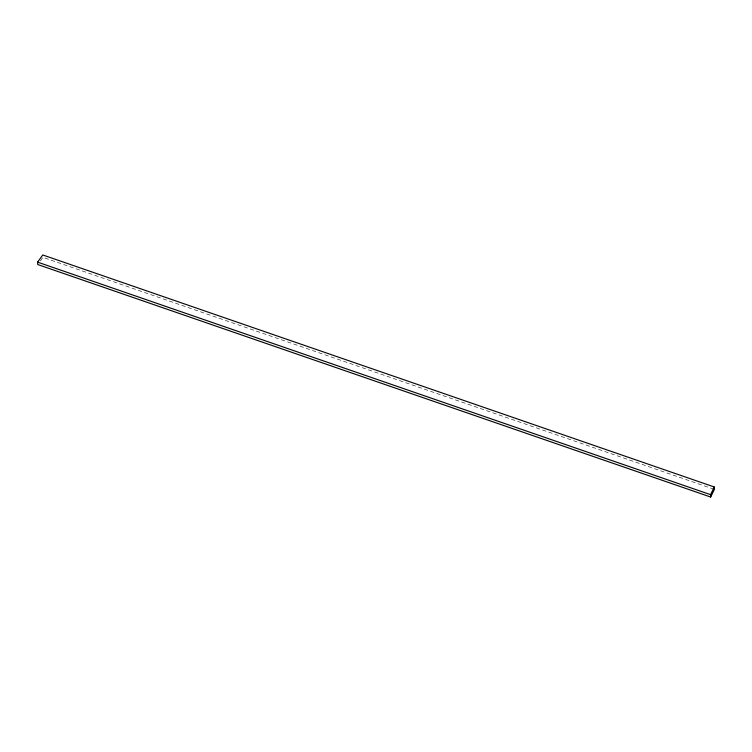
<?xml version="1.0" encoding="UTF-8"?>
<svg xmlns="http://www.w3.org/2000/svg" width="752" height="752" viewBox="0 0 752 752"><rect width="100%" height="100%" fill="white"/><g stroke="black" fill="none" stroke-linecap="round" stroke-linejoin="round"><path stroke-width="0.56" stroke-dasharray="3.76 2.82" d="M40.298 260.925L42.883 257.344L713.291 488.988"/><path stroke-width="1.13" d="M710.659 497.034L710.555 494.656L714.297 486.986L42.779 254.966L37.6 262.128L37.703 264.516L710.659 497.034L714.4 489.373L714.297 486.986M37.6 262.128L710.555 494.656"/></g></svg>
